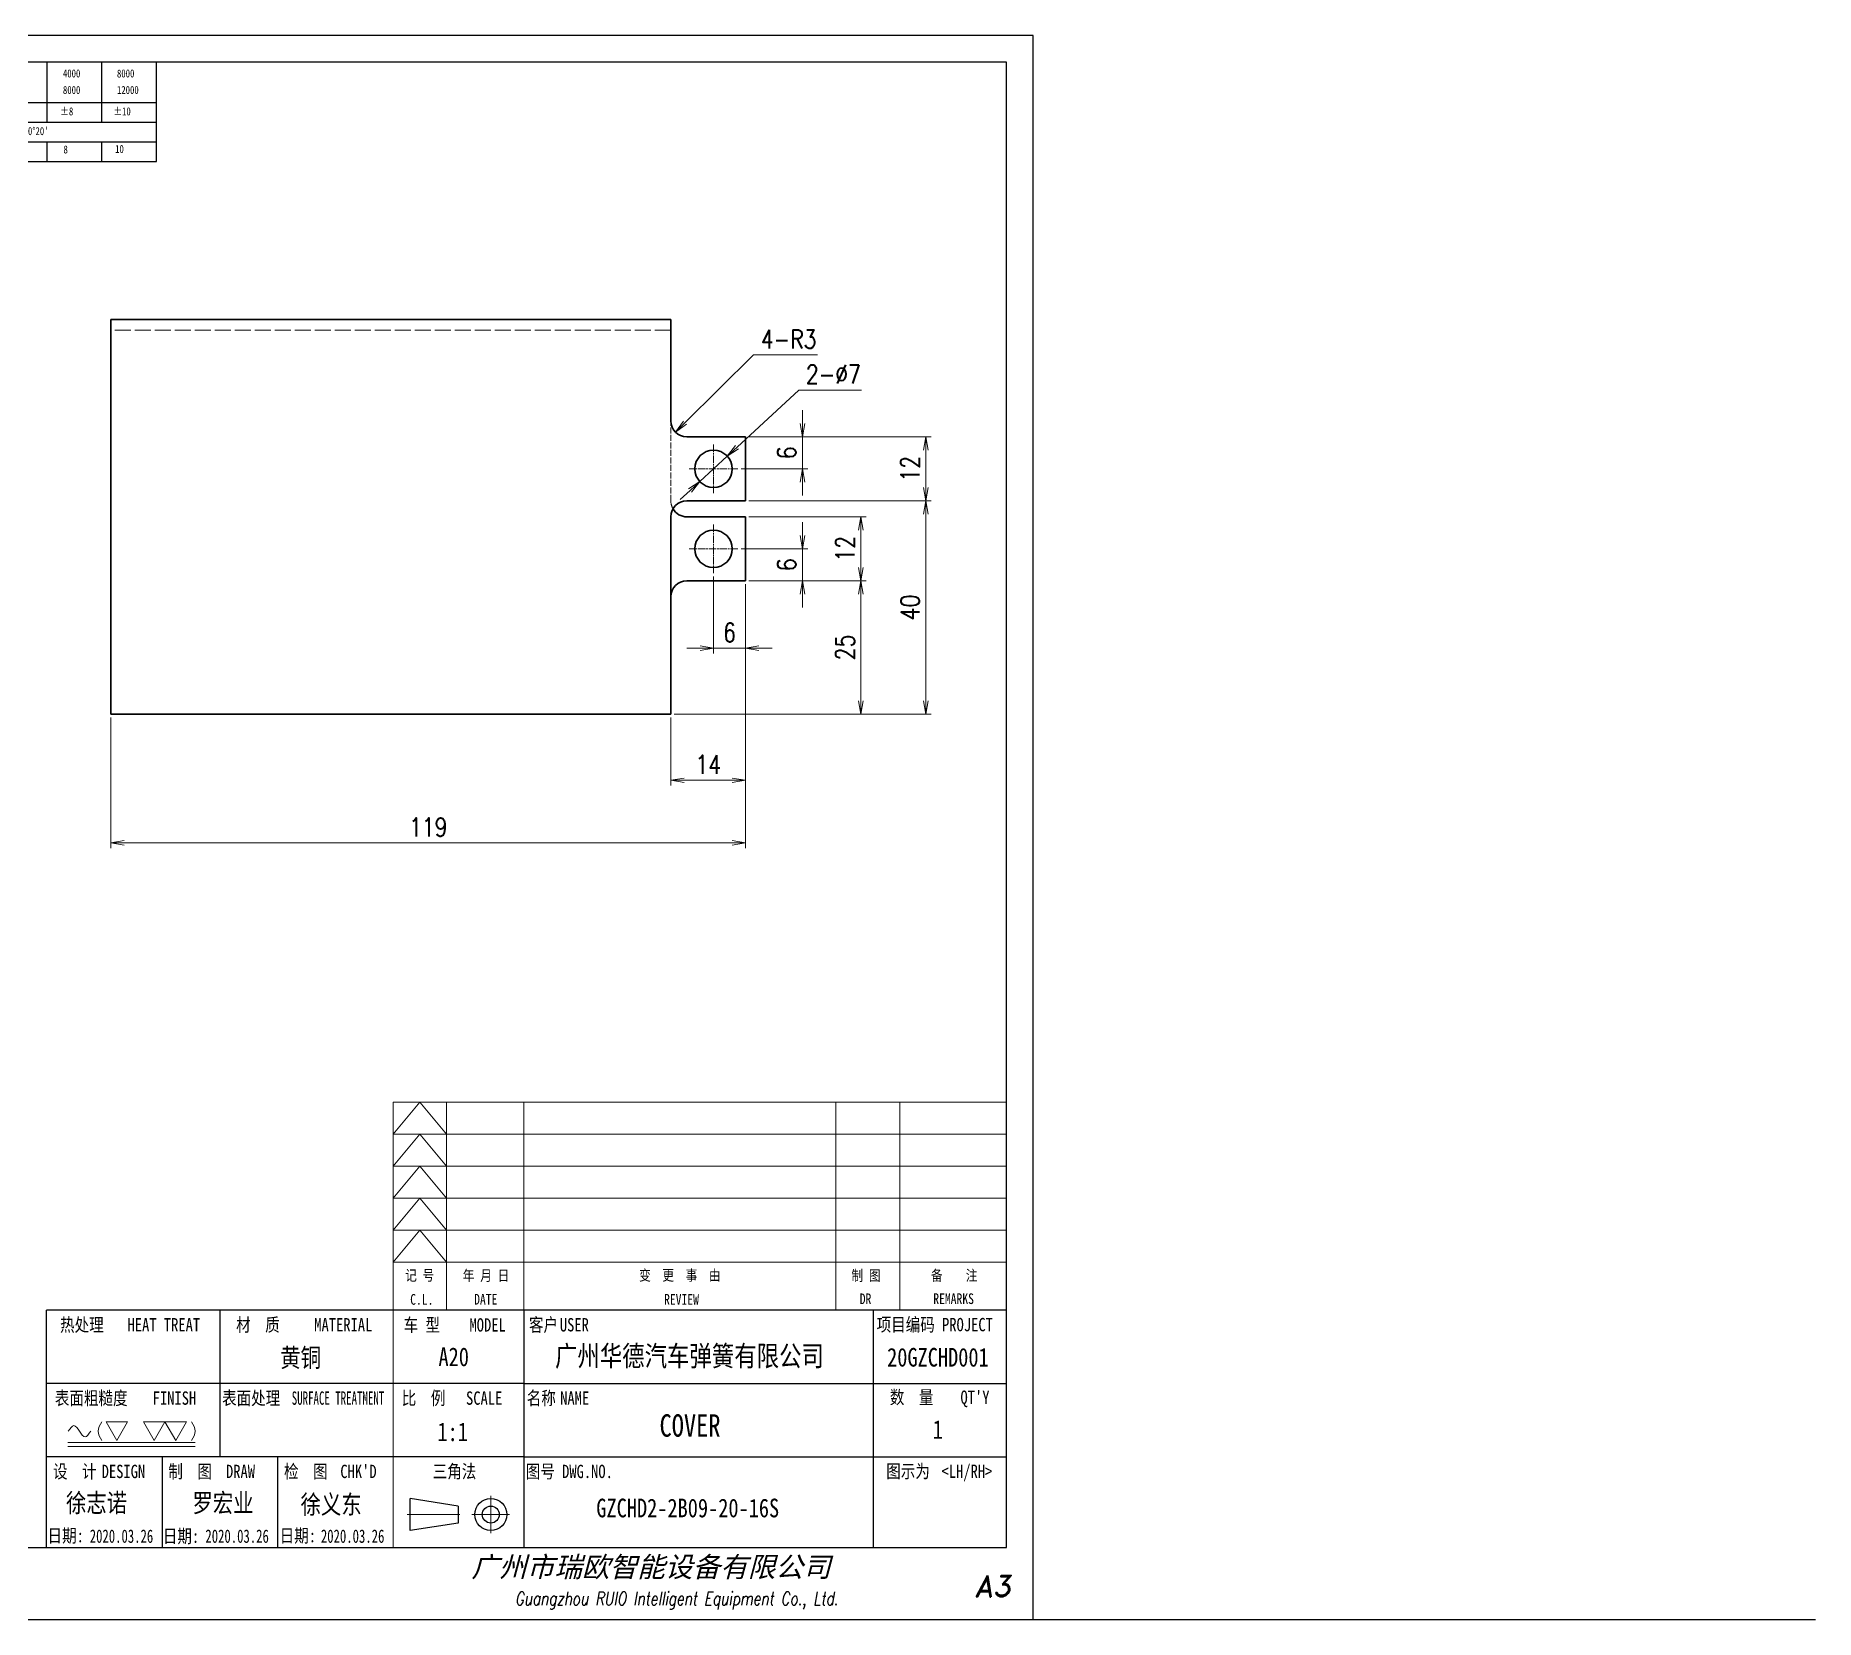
# Model space of a CAD drawing. Header units: millimetres. Extents: x 1201 to 11615, y -7347 to 2683.
# Drawn here: x 11197 to 11530.7, y 1515.7 to 1812.7 of the extents above; entities that cross this region are included whole.
import ezdxf
from ezdxf.enums import TextEntityAlignment as Align

# ---------------------------------------------------------------- set-up
doc = ezdxf.new("R2010")
doc.units = ezdxf.units.MM
for name, pattern in [('AM_ISO02W050x2', [3.75, 3, -0.75]), ('AM_ISO08W050x2', [9, 6, -0.75, 1.5, -0.75]), ('CENTER', [2, 1.25, -0.25, 0.25, -0.25])]:
    doc.linetypes.add(name, pattern=pattern)
for name, color, linetype, lineweight in [('CENTER', 2, 'AM_ISO08W050x2', 15), ('DIM', 3, 'Continuous', 20), ('DRAWING', 7, 'Continuous', 35), ('HIDDEN', 1, 'AM_ISO02W050x2', 18), ('图框', 7, 'Continuous', 15)]:
    doc.layers.add(name, color=color, linetype=linetype, lineweight=lineweight)
doc.layers.add('图\\M+19E79\\M+195B6\\M+18E9A', color=7, linetype='Continuous')
doc.styles.add('DIM', font='romans.shx', dxfattribs={"width": 0.8, "bigfont": 'bigfont.shx'})
doc.styles.add('STYLE1', font='')
doc.styles.add('国标', font='simfang.ttf', dxfattribs={"width": 0.8})
doc.styles.add('标题\\M+18E9A', font='romand.shx', dxfattribs={"oblique": 10, "bigfont": 'bigfont.shx'})
doc.styles.get('STYLE1').set_extended_font_data('SimSun')
doc.dimstyles.new('YH 1-1$0', dxfattribs={"dimtxt": 3.5, "dimasz": 2.5, "dimexe": 1, "dimexo": 0.625, "dimgap": 1.2, "dimtad": 1, "dimzin": 9, "dimdsep": 46, "dimtxsty": 'DIM', "dimblk": 'OPEN', "dimcen": 0, "dimclrd": 8, "dimclre": 8, "dimclrt": 2, "dimazin": 2, "dimtfac": 0.5, "dimtmove": 0, "dimatfit": 3, "dimldrblk": 'OPEN', "dimfxl": 0, "dimtolj": 1, "dimlwd": 13, "dimlwe": 13, "dimarcsym": 0})
doc.dimstyles.new('YH 1-1$3', dxfattribs={"dimtxt": 3.5, "dimasz": 2.5, "dimexe": 1, "dimexo": 0.625, "dimgap": 1.2, "dimtad": 1, "dimtoh": 1, "dimzin": 9, "dimdsep": 46, "dimtxsty": 'DIM', "dimblk": 'OPEN', "dimcen": 0, "dimclrd": 8, "dimclre": 8, "dimclrt": 2, "dimazin": 2, "dimtfac": 0.5, "dimtmove": 0, "dimatfit": 3, "dimldrblk": 'OPEN', "dimfxl": 0, "dimtolj": 1, "dimlwd": 13, "dimlwe": 13, "dimarcsym": 0})
doc.dimstyles.new('YH 1-1$4', dxfattribs={"dimtxt": 3.5, "dimasz": 2.5, "dimexe": 1, "dimexo": 0.625, "dimgap": 1.2, "dimtad": 1, "dimtoh": 1, "dimzin": 9, "dimdsep": 46, "dimtxsty": 'DIM', "dimblk": 'OPEN', "dimcen": 0, "dimclrd": 8, "dimclre": 8, "dimclrt": 2, "dimazin": 2, "dimtfac": 0.5, "dimtmove": 0, "dimatfit": 3, "dimldrblk": 'OPEN', "dimfxl": 0, "dimtolj": 1, "dimlwd": 13, "dimlwe": 13, "dimarcsym": 0})

# ---------------------------------------------------------------- blocks, each defined once
blk = doc.blocks.new('GZDEH零件A3图框V01版')
at = {"color": 2, "linetype": 'ByBlock', "lineweight": 30}
for p, q in [((3169.66, -1825.2), (3160.66, -1823.8)), ((3160.66, -1829.8), (3160.66, -1823.8)), ((3169.66, -1825.2), (3169.66, -1828.4)), ((3169.66, -1828.4), (3160.66, -1829.8))]:
    blk.add_line(p, q, dxfattribs=at)
at = {"color": 1, "linetype": 'CENTER', "lineweight": 5, "ltscale": 16.256}
for p, q in [((3175.79, -1823.28), (3175.79, -1830.32)), ((3179.31, -1826.8), (3172.27, -1826.8))]:
    blk.add_line(p, q, dxfattribs=at)
at = {"color": 1, "linetype": 'CENTER', "lineweight": 5, "ltscale": 9.144}
blk.add_line((3169.96, -1826.8), (3160.14, -1826.8), dxfattribs=at)
at = {"color": 2, "linetype": 'ByBlock', "lineweight": 30}
for radius in [3, 1.6]:
    blk.add_circle((3175.79, -1826.8), radius, dxfattribs=at)
at = {"layer": 'Defpoints', "linetype": 'Continuous'}
for p, q in [((2857.49, -1549.46), (2857.49, -1846.46)), ((3277.49, -1549.46), (2857.49, -1549.46)), ((3277.49, -1846.46), (3277.49, -1549.46)), ((2857.49, -1846.46), (3277.49, -1846.46))]:
    blk.add_line(p, q, dxfattribs=at)
at = {"layer": '图\\M+19E79\\M+195B6\\M+18E9A', "linetype": 'Continuous', "lineweight": 30}
for p, q in [((2882.49, -1554.46), (2882.49, -1832.96)), ((3272.49, -1554.46), (2882.49, -1554.46)), ((3272.49, -1832.96), (3272.49, -1554.46)), ((2882.49, -1832.96), (3272.49, -1832.96))]:
    blk.add_line(p, q, dxfattribs=at)
at = {"layer": '图\\M+19E79\\M+195B6\\M+18E9A', "color": 9}
for p, q in [((2882.49, -1554.46), (2899.37, -1562.92)), ((2899.37, -1581.67), (2899.37, -1554.46)), ((2990.09, -1581.67), (2990.09, -1554.46)), ((2996.09, -1573.08), (2996.09, -1554.46)), ((3021.09, -1561.98), (3021.09, -1554.46)), ((3031.31, -1561.98), (3031.31, -1554.46)), ((3041.53, -1561.98), (3041.53, -1554.46)), ((3051.75, -1561.98), (3051.75, -1554.46)), ((3061.98, -1561.98), (3061.98, -1554.46)), ((3072.2, -1561.98), (3072.2, -1554.46)), ((3082.42, -1561.98), (3082.42, -1554.46)), ((3092.64, -1561.98), (3092.64, -1554.46)), ((3102.86, -1561.98), (3102.86, -1554.46)), ((3113.09, -1573.08), (3113.09, -1554.46)), ((2899.37, -1558.24), (2990.09, -1558.24)), ((2909.45, -1574.17), (2909.45, -1558.24)), ((2919.53, -1574.17), (2919.53, -1558.24)), ((2929.61, -1574.17), (2929.61, -1558.24)), ((2939.69, -1577.92), (2939.69, -1558.24)), ((2952.29, -1581.67), (2952.29, -1558.24)), ((2964.89, -1581.67), (2964.89, -1558.24)), ((2977.49, -1581.67), (2977.49, -1558.24)), ((2882.49, -1562.92), (2990.09, -1562.92)), ((2996.09, -1561.98), (3113.09, -1561.98)), ((3021.09, -1573.08), (3021.09, -1561.98)), ((3041.53, -1565.68), (3041.53, -1561.98)), ((3061.98, -1573.08), (3061.98, -1561.98)), ((3072.2, -1573.08), (3072.2, -1561.98)), ((3082.42, -1565.68), (3082.42, -1561.98)), ((3092.64, -1565.68), (3092.64, -1561.98)), ((3102.86, -1565.68), (3102.86, -1561.98)), ((2882.49, -1566.67), (2990.09, -1566.67)), ((2996.09, -1565.68), (3113.09, -1565.68)), ((3015.75, -1568.51), (3018.15, -1566.66)), ((2882.49, -1570.42), (2990.09, -1570.42)), ((2886.92, -1574.12), (2886.92, -1570.42)), ((2888.59, -1573.16), (2889.07, -1571.37)), ((2889.07, -1571.37), (2891.48, -1571.37)), ((2891, -1573.16), (2891.48, -1571.37)), ((2893.91, -1574.12), (2893.91, -1570.42)), ((2895.52, -1573.16), (2896.85, -1571.3)), ((2896.6, -1573.16), (2897.94, -1571.3)), ((2996.09, -1569.38), (3113.09, -1569.38)), ((2999.26, -1571.23), (3001.32, -1571.23)), ((3004.42, -1573.08), (3004.42, -1569.38)), ((3006.97, -1572.12), (3007.45, -1570.33)), ((3007.45, -1570.33), (3009.86, -1570.33)), ((3009.39, -1572.12), (3009.86, -1570.33)), ((3012.75, -1573.08), (3012.75, -1569.38)), ((3015.75, -1568.51), (3018.15, -1568.51)), ((3015.81, -1572.12), (3017.15, -1570.26)), ((3016.89, -1572.12), (3018.23, -1570.26)), ((3051.75, -1573.08), (3051.75, -1569.38)), ((3082.42, -1573.08), (3082.42, -1569.48)), ((3092.64, -1573.08), (3092.64, -1569.38)), ((3102.86, -1573.08), (3102.86, -1569.38)), ((2882.49, -1574.17), (2990.09, -1574.17)), ((2883.43, -1572.27), (2885.49, -1572.27)), ((2888.59, -1573.16), (2891, -1573.16)), ((2990.09, -1573.08), (3113.09, -1573.08)), ((3006.97, -1572.12), (3009.39, -1572.12)), ((3012.75, -1573.33), (3012.75, -1573.08)), ((2882.49, -1577.92), (2990.09, -1577.92)), ((2895.42, -1577.05), (2897.81, -1577.05)), ((2896.58, -1577.05), (2896.58, -1575.28)), ((2882.49, -1581.67), (2990.09, -1581.67)), ((2894.79, -1579.77), (2897.77, -1579.77)), ((2895.57, -1579.17), (2896.92, -1579.17)), ((2895.57, -1580.37), (2896.93, -1580.37)), ((3272.49, -1788.46), (3092.49, -1788.46)), ((3124.99, -1788.46), (3124.99, -1815.96)), ((3181.99, -1788.46), (3181.99, -1832.96)), ((3247.49, -1788.46), (3247.49, -1832.96)), ((3181.99, -1802.21), (3092.49, -1802.21)), ((3181.99, -1802.21), (3272.49, -1802.21)), ((3181.99, -1815.96), (3092.49, -1815.96)), ((3114.17, -1815.96), (3114.17, -1832.96)), ((3114.17, -1815.96), (3114.17, -1832.96)), ((3135.83, -1815.96), (3135.83, -1832.96)), ((3135.83, -1815.96), (3135.83, -1832.96)), ((3181.99, -1815.96), (3272.49, -1815.96))]:
    blk.add_line(p, q, dxfattribs=at)
at = {"layer": '图\\M+19E79\\M+195B6\\M+18E9A', "color": 7}
blk.add_line((3272.49, -1788.46), (3092.49, -1788.46), dxfattribs=at)
at = {"layer": '图\\M+19E79\\M+195B6\\M+18E9A', "color": 9, "linetype": 'Continuous'}
blk.add_line((3092.49, -1832.96), (3092.49, -1788.46), dxfattribs=at)
at = {"layer": '图框', "color": 7}
for p, q in [((3157.49, -1749.46), (3272.49, -1749.46)), ((3157.49, -1832.96), (3157.49, -1749.46))]:
    blk.add_line(p, q, dxfattribs=at)
at = {"layer": '图框', "color": 9}
for p, q in [((3157.49, -1755.46), (3162.49, -1749.46)), ((3162.49, -1749.46), (3167.49, -1755.46)), ((3167.49, -1788.46), (3167.49, -1749.46)), ((3240.49, -1788.46), (3240.49, -1749.46)), ((3252.49, -1749.46), (3252.49, -1788.46)), ((3157.49, -1755.46), (3272.49, -1755.46)), ((3157.49, -1761.46), (3162.49, -1755.46)), ((3162.49, -1755.46), (3167.49, -1761.46)), ((3157.49, -1761.46), (3272.49, -1761.46)), ((3157.49, -1767.46), (3162.49, -1761.46)), ((3162.49, -1761.46), (3167.49, -1767.46)), ((3157.49, -1767.46), (3272.49, -1767.46)), ((3157.49, -1773.46), (3162.49, -1767.46)), ((3162.49, -1767.46), (3167.49, -1773.46)), ((3157.49, -1773.46), (3272.49, -1773.46)), ((3157.49, -1779.46), (3162.49, -1773.46)), ((3162.49, -1773.46), (3167.49, -1779.46)), ((3157.49, -1779.46), (3272.49, -1779.46))]:
    blk.add_line(p, q, dxfattribs=at)
at = {"layer": '图框', "color": 9, "linetype": 'Continuous'}
blk.add_line((3181.99, -1749.46), (3181.99, -1832.96), dxfattribs=at)
at = {"layer": '图\\M+19E79\\M+195B6\\M+18E9A', "color": 9, "style": '国标'}
for s, height, width, p in [('基本尺寸', 2, 0.8, (2890.33, -1557.58)), ('未注公差尺寸的极限偏差', 2, 0.8, (2925.81, -1557.44)), ('<GB/T1804>', 2, 0.8, (2975.78, -1557.27)), ('基本尺寸', 2, 0.8, (3000.6, -1559.1)), ('以上', 1.5, 0.8, (3016.64, -1557.33)), ('0.5', 1.5, 0.8, (3025.49, -1557.3)), ('6', 1.5, 0.8, (3036.45, -1557.34)), ('30', 1.5, 0.8, (3045.69, -1557.31)), ('120', 1.5, 0.8, (3055.91, -1557.31)), ('400', 1.5, 0.8, (3065.46, -1557.31)), ('1000', 1.5, 0.8, (3075.36, -1557.31)), ('2000', 1.5, 0.8, (3085.57, -1557.31)), ('4000', 1.5, 0.8, (3095.57, -1557.31)), ('8000', 1.5, 0.8, (3105.7, -1557.31)), ('30', 1.2, 0.8, (2930.04, -1560.11)), ('以下', 1.5, 0.8, (3016.58, -1560.43)), ('6', 1.5, 0.8, (3025.49, -1560.38)), ('30', 1.5, 0.8, (3036.31, -1560.39)), ('120', 1.5, 0.8, (3045.69, -1560.41)), ('400', 1.5, 0.8, (3055.91, -1560.41)), ('1000', 1.5, 0.8, (3065.46, -1560.41)), ('2000', 1.5, 0.8, (3075.36, -1560.41)), ('4000', 1.5, 0.8, (3085.57, -1560.41)), ('8000', 1.5, 0.8, (3095.57, -1560.41)), ('12000', 1.5, 0.8, (3105.7, -1560.41)), ('金   属', 2, 0.8, (2886.82, -1565.98)), ('±0.1', 1.5, 0.8, (2901.27, -1566.23)), ('±0.1', 1.5, 0.8, (2911.35, -1566.23)), ('±0.2', 1.5, 0.8, (2921.43, -1566.23)), ('±0.3', 1.5, 0.8, (2931.51, -1566.23)), ('±0.5', 1.5, 0.8, (2941.59, -1566.23)), ('±0.8', 1.5, 0.8, (2954.19, -1566.23)), ('±1.2', 1.5, 0.8, (2967.51, -1566.23)), ('±2', 1.5, 0.8, (2981.58, -1566.23)), ('偏    差', 2, 0.8, (3000.6, -1565.04)), ('±1', 1.5, 0.8, (3029.16, -1564.42)), ('±2', 1.5, 0.8, (3049.61, -1564.42)), ('±3', 1.5, 0.8, (3065.3, -1564.42)), ('±4', 1.5, 0.8, (3074.85, -1564.42)), ('±6', 1.5, 0.8, (3085.22, -1564.42)), ('±8', 1.5, 0.8, (3095.06, -1564.42)), ('±10', 1.5, 0.8, (3105.02, -1564.42)), ('非 金 属', 2, 0.8, (2886.02, -1569.65)), ('±0.2', 1.5, 0.8, (2911.35, -1569.92)), ('±0.3', 1.5, 0.8, (2921.43, -1569.77)), ('±0.4', 1.5, 0.8, (2931.51, -1569.71)), ('±0.6', 1.5, 0.8, (2941.59, -1569.71)), ('±0.9', 1.5, 0.8, (2954.19, -1569.68)), ('±1.3', 1.5, 0.8, (2967.51, -1569.62)), ('±2.5', 1.5, 0.8, (2981.58, -1569.61)), ('角    度', 2, 0.8, (3000.6, -1568.74)), ("±0%%D45'", 1.5, 0.8, (3037.06, -1568.12)), ("±0%%D30'", 1.5, 0.8, (3062.98, -1568.12)), ("±0%%D20'", 1.5, 0.8, (3087.38, -1568.12)), ('---', 1.5, 0.8, (2901.27, -1569.65)), ('1', 1.5, 0.8, (3034.69, -1571.43)), ('1.5', 1.5, 0.8, (3053.59, -1571.46)), ('3', 1.5, 0.8, (3065.05, -1571.53)), ('4.5', 1.5, 0.8, (3073.82, -1571.46)), ('6', 1.5, 0.8, (3085.28, -1571.6)), ('8', 1.5, 0.8, (3095.68, -1571.56)), ('10', 1.5, 0.8, (3105.36, -1571.47)), ('0.1', 1.5, 0.8, (2921.43, -1573.34)), ('0.2', 1.5, 0.8, (2931.51, -1573.33)), ('0.4', 1.5, 0.8, (2941.59, -1573.33)), ('0.6', 1.5, 0.8, (2954.19, -1573.35)), ('0.8', 1.5, 0.8, (2967.51, -1573.33)), ('1.5', 1.5, 0.8, (2981.58, -1573.34)), ('0.6', 1.5, 0.8, (2941.59, -1577.14)), ('0.8', 1.5, 0.8, (2954.19, -1577.17)), ('1', 1.5, 0.8, (2967.51, -1577.12)), ('2', 1.5, 0.8, (2981.58, -1577.26)), ('0.8', 1.5, 0.8, (2954.19, -1580.87)), ('1', 1.5, 0.8, (2967.59, -1580.86)), ('2', 1.5, 0.8, (2981.62, -1580.89)), ('热处理', 2.5, 0.8, (3095.03, -1792.46)), ('材  质', 2.5, 0.8, (3128.04, -1792.46)), ('项目编码 PROJECT', 2.5, 0.8, (3248.13, -1792.43)), ('表面粗糙度', 2.5, 0.8, (3094.05, -1806.21)), ('表面处理', 2.5, 0.8, (3125.41, -1806.21)), ('SURFACE TREATMENT', 2.5, 0.6, (3138.47, -1806.21)), ('比  例\u3000', 2.5, 0.8, (3159.1, -1806.21)), ('SCALE', 2.5, 0.8, (3171.15, -1806.21)), ('名称\u3000', 2.5, 0.8, (3182.54, -1806.21)), ('NAME', 2.5, 0.8, (3188.8, -1806.21)), ('数  量', 2.5, 0.8, (3250.61, -1806.05)), ("QT'Y ", 2.5, 0.8, (3263.86, -1806.05)), (' DESIGN', 2.5, 0.8, (3101.47, -1819.96)), (' DRAW', 2.5, 0.8, (3124.78, -1819.96)), ("CHK'D", 2.5, 0.8, (3147.58, -1819.96)), ('三角法', 2.5, 0.8, (3164.9, -1819.96)), ('图号', 2.5, 0.8, (3182.36, -1819.96)), ('DWG.NO.', 2.5, 0.8, (3189.16, -1819.96)), ('图示为', 2.5, 0.8, (3249.94, -1819.93)), ('<LH/RH>', 2.5, 0.8, (3260.31, -1819.93))]:
    blk.add_text(s, height=height, dxfattribs=dict(at, width=width)).set_placement(p)
at = {"layer": '图\\M+19E79\\M+195B6\\M+18E9A', "color": 9, "lineweight": 15, "style": '国标', "width": 0.8}
for s, p in [('(单位mm)', (2952.44, -1557.27)), ('(单位mm)', (3010.27, -1559.51)), ('0.5', (2900.03, -1560.11)), ('以上', (2902.64, -1560.16)), ('3', (2904.73, -1562.41)), ('以下', (2906.1, -1562.46)), ('3', (2909.88, -1560.11)), ('以上', (2911.25, -1560.16)), ('10', (2914.19, -1562.54)), ('以下', (2916.18, -1562.59)), ('10', (2919.96, -1560.11)), ('以上', (2922.09, -1560.16)), ('30', (2924.27, -1562.54)), ('以下', (2926.26, -1562.59)), ('以上', (2932.02, -1560.16)), ('120', (2933.26, -1562.54)), ('以下', (2936.34, -1562.59)), ('120', (2939.88, -1560.11)), ('以上', (2943.21, -1560.16)), ('400', (2945.7, -1562.54)), ('以下', (2948.94, -1562.59)), ('400', (2952.52, -1560.11)), ('以上', (2955.68, -1560.16)), ('1000', (2957.41, -1562.54)), ('以下', (2961.54, -1562.59)), ('1000', (2965.12, -1560.11)), ('以上', (2969.16, -1560.16)), ('2000', (2969.99, -1562.54)), ('以下', (2974.14, -1562.59)), ('2000', (2977.72, -1560.11)), ('以上', (2981.8, -1560.16)), ('4000', (2982.59, -1562.54)), ('以下', (2986.74, -1562.59))]:
    blk.add_text(s, height=1.2, dxfattribs=at).set_placement(p)
at = {"layer": '图\\M+19E79\\M+195B6\\M+18E9A', "color": 9, "lineweight": 13, "style": '国标'}
blk.add_text('0.6', height=1.5, dxfattribs=at).set_placement((2918.05, -1580.85))
at = {"layer": '图\\M+19E79\\M+195B6\\M+18E9A', "color": 9, "style": '国标', "width": 0.8}
for s, p in [('HEAT TREAT', (3114.49, -1792.46)), ('MATERIAL', (3148.14, -1792.46)), ('客户', (3185.68, -1792.46)), ('USER', (3191.46, -1792.46)), ('FINISH', (3116.48, -1806.21)), ('设  计', (3097.79, -1819.96)), ('制  图', (3119.43, -1819.96)), ('检  图', (3141.11, -1819.96)), ('日期:', (3096.09, -1832)), ('日期:', (3117.71, -1832.1)), ('日期:', (3139.62, -1832))]:
    blk.add_text(s, height=2.5, dxfattribs=at).set_placement(p, align=Align.CENTER)
for s, p in [('车 型', (3162.87, -1791.2)), ('MODEL', (3175.2, -1791.24))]:
    blk.add_text(s, height=2.5, dxfattribs=at).set_placement(p, align=Align.MIDDLE)
at = {"layer": '图\\M+19E79\\M+195B6\\M+18E9A', "color": 7, "lineweight": -3, "style": 'STYLE1', "oblique": 15}
blk.add_text('广州市瑞欧智能设备有限公司', height=3.8, dxfattribs=at).set_placement((3172.16, -1838.51))
at = {"layer": '图\\M+19E79\\M+195B6\\M+18E9A', "color": 7, "style": '标题\\M+18E9A', "oblique": 10}
blk.add_text('A3', height=4, dxfattribs=at).set_placement((3269.91, -1840.2), align=Align.MIDDLE)
at = {"layer": '图\\M+19E79\\M+195B6\\M+18E9A', "color": 7, "style": '标题\\M+18E9A', "oblique": 10, "width": 0.75}
blk.add_text('Guangzhou RUIO Intelligent Equipment Co., Ltd. ', height=2.5, dxfattribs=at).set_placement((3211.26, -1842.9), align=Align.MIDDLE)
at = {"layer": '图\\M+19E79\\M+195B6\\M+18E9A', "color": 9, "insert": (2992.39, -1558.41), "char_height": 2, "width": 3.1877, "attachment_point": 1, "style": '国标'}
blk.add_mtext('焊\\P接\\P件', dxfattribs=at)
at = {"layer": '图\\M+19E79\\M+195B6\\M+18E9A', "color": 9, "insert": (2911.51, -1573.37), "char_height": 1.5, "attachment_point": 7, "style": '国标'}
blk.add_mtext_dynamic_manual_height_columns('0.05', width=5.1982, gutter_width=12.5, heights=[0], dxfattribs=at)
at = {"layer": '图框', "color": 9, "style": '国标', "width": 0.8}
for s, p in [('记 号', (3162.47, -1782.94)), ('年 月 日', (3174.9, -1782.98)), ('变  更  事  由', (3211.24, -1782.93)), ('C.L.', (3162.86, -1787.45)), ('DATE', (3174.85, -1787.42)), ('REVIEW', (3211.55, -1787.45))]:
    blk.add_text(s, height=2, dxfattribs=at).set_placement(p, align=Align.CENTER)
for s, p in [('制 图', (3246.15, -1781.95)), ('备    注', (3262.68, -1781.92)), ('DR', (3246.06, -1786.34)), ('REMARKS', (3262.57, -1786.32))]:
    blk.add_text(s, height=2, dxfattribs=at).set_placement(p, align=Align.MIDDLE)
blk = doc.blocks.new('FINISH_012')
at = {"layer": 'DIM'}
for p, q in [((-16.94, -5), (-14.06, -5)), ((-15.5, -7.5), (-16.94, -5)), ((-14.06, -5), (-15.5, -7.5)), ((-11.94, -5), (-9.06, -5)), ((-10.5, -7.5), (-11.94, -5)), ((-9.06, -5), (-10.5, -7.5)), ((-7.61, -7.5), (-9.06, -5)), ((-9.06, -5), (-6.17, -5)), ((-6.17, -5), (-7.61, -7.5)), ((-22.04, -7.78), (-5, -7.78)), ((-22.04, -8.28), (-5, -8.28))]:
    blk.add_line(p, q, dxfattribs=at)
for points in [[(-22, -6.25), (-21.25, -5.5), (-20.5, -6.25), (-19.75, -7), (-19, -6.25)], [(-17.5, -5), (-18, -6.25), (-17.5, -7.5)], [(-5.5, -5), (-5, -6.25), (-5.5, -7.5)]]:
    blk.add_spline(points, degree=3, dxfattribs=at)
blk = doc.blocks.new('_Open')
at = {"color": 0, "linetype": 'ByBlock', "lineweight": -2}
for p, q in [((-1, 0.17), (0, 0)), ((-1, -0.17), (0, 0)), ((0, 0), (-1, 0))]:
    blk.add_line(p, q, dxfattribs=at)
blk = doc.blocks.new('*D404')
at = {"layer": 'Defpoints', "color": 0, "ltscale": 2, "transparency": 16777216}
for p in [(11330.11, 1710.41), (11211.11, 1685.41), (11330.11, 1661.28)]:
    blk.add_point(p, dxfattribs=at)
at = {"layer": 'DIM', "color": 8, "lineweight": 13, "ltscale": 2, "transparency": 16777216}
for p, q in [((11330.11, 1709.78), (11330.11, 1660.28)), ((11211.11, 1684.78), (11211.11, 1660.28)), ((11213.61, 1661.28), (11327.61, 1661.28))]:
    blk.add_line(p, q, dxfattribs=at)
at = {"layer": 'DIM', "color": 8, "lineweight": 13, "ltscale": 2, "transparency": 16777216, "xscale": 2.5, "yscale": 2.5, "zscale": 2.5, "rotation": 180}
blk.add_blockref('_Open', (11211.11, 1661.28), dxfattribs=at)
at = {"layer": 'DIM', "color": 8, "lineweight": 13, "ltscale": 2, "transparency": 16777216, "xscale": 2.5, "yscale": 2.5, "zscale": 2.5}
blk.add_blockref('_Open', (11330.11, 1661.28), dxfattribs=at)
at = {"layer": 'DIM', "color": 2, "ltscale": 2, "transparency": 16777216, "insert": (11270.61, 1664.23), "char_height": 3.5, "attachment_point": 5, "style": 'DIM'}
blk.add_mtext('\\A1;119', dxfattribs=at)
blk = doc.blocks.new('*D405')
at = {"layer": 'Defpoints', "color": 0, "ltscale": 2, "transparency": 16777216}
for p in [(11330.11, 1710.41), (11316.11, 1685.41), (11351.73, 1685.41)]:
    blk.add_point(p, dxfattribs=at)
at = {"layer": 'DIM', "color": 8, "lineweight": 13, "ltscale": 2, "transparency": 16777216}
for p, q in [((11330.74, 1710.41), (11352.73, 1710.41)), ((11351.73, 1707.91), (11351.73, 1687.91)), ((11316.74, 1685.41), (11352.73, 1685.41))]:
    blk.add_line(p, q, dxfattribs=at)
at = {"layer": 'DIM', "color": 8, "lineweight": 13, "ltscale": 2, "transparency": 16777216, "xscale": 2.5, "yscale": 2.5, "zscale": 2.5}
for p, rotation in [((11351.73, 1710.41), 90), ((11351.73, 1685.41), 270)]:
    blk.add_blockref('_Open', p, dxfattribs=dict(at, rotation=rotation))
at = {"layer": 'DIM', "color": 2, "ltscale": 2, "transparency": 16777216, "insert": (11348.78, 1697.91), "char_height": 3.5, "attachment_point": 5, "rotation": 90, "style": 'DIM'}
blk.add_mtext('\\A1;25', dxfattribs=at)
blk = doc.blocks.new('*D406')
at = {"layer": 'Defpoints', "color": 0, "ltscale": 2, "transparency": 16777216}
for p in [(11330.11, 1722.41), (11330.11, 1710.41), (11351.73, 1710.41)]:
    blk.add_point(p, dxfattribs=at)
at = {"layer": 'DIM', "color": 8, "lineweight": 13, "ltscale": 2, "transparency": 16777216}
for p, q in [((11330.74, 1722.41), (11352.73, 1722.41)), ((11351.73, 1719.91), (11351.73, 1712.91)), ((11330.74, 1710.41), (11352.73, 1710.41))]:
    blk.add_line(p, q, dxfattribs=at)
at = {"layer": 'DIM', "color": 8, "lineweight": 13, "ltscale": 2, "transparency": 16777216, "xscale": 2.5, "yscale": 2.5, "zscale": 2.5}
for p, rotation in [((11351.73, 1722.41), 90), ((11351.73, 1710.41), 270)]:
    blk.add_blockref('_Open', p, dxfattribs=dict(at, rotation=rotation))
at = {"layer": 'DIM', "color": 2, "ltscale": 2, "transparency": 16777216, "insert": (11348.78, 1716.41), "char_height": 3.5, "attachment_point": 5, "rotation": 90, "style": 'DIM'}
blk.add_mtext('\\A1;12', dxfattribs=at)
blk = doc.blocks.new('*D407')
at = {"layer": 'Defpoints', "color": 0, "ltscale": 2, "transparency": 16777216}
for p in [(11330.11, 1725.41), (11316.74, 1685.41), (11363.91, 1685.41)]:
    blk.add_point(p, dxfattribs=at)
at = {"layer": 'DIM', "color": 8, "lineweight": 13, "ltscale": 2, "transparency": 16777216}
for p, q in [((11330.74, 1725.41), (11364.91, 1725.41)), ((11363.91, 1722.91), (11363.91, 1687.91)), ((11317.36, 1685.41), (11364.91, 1685.41))]:
    blk.add_line(p, q, dxfattribs=at)
at = {"layer": 'DIM', "color": 8, "lineweight": 13, "ltscale": 2, "transparency": 16777216, "xscale": 2.5, "yscale": 2.5, "zscale": 2.5}
for p, rotation in [((11363.91, 1725.41), 90), ((11363.91, 1685.41), 270)]:
    blk.add_blockref('_Open', p, dxfattribs=dict(at, rotation=rotation))
at = {"layer": 'DIM', "color": 2, "ltscale": 2, "transparency": 16777216, "insert": (11360.96, 1705.41), "char_height": 3.5, "attachment_point": 5, "rotation": 90, "style": 'DIM'}
blk.add_mtext('\\A1;40', dxfattribs=at)
blk = doc.blocks.new('*D408')
at = {"layer": 'Defpoints', "color": 0, "ltscale": 2, "transparency": 16777216}
for p in [(11330.11, 1737.41), (11330.11, 1725.41), (11363.91, 1725.41)]:
    blk.add_point(p, dxfattribs=at)
at = {"layer": 'DIM', "color": 8, "lineweight": 13, "ltscale": 2, "transparency": 16777216}
for p, q in [((11330.74, 1737.41), (11364.91, 1737.41)), ((11363.91, 1734.91), (11363.91, 1727.91)), ((11330.74, 1725.41), (11364.91, 1725.41))]:
    blk.add_line(p, q, dxfattribs=at)
at = {"layer": 'DIM', "color": 8, "lineweight": 13, "ltscale": 2, "transparency": 16777216, "xscale": 2.5, "yscale": 2.5, "zscale": 2.5}
for p, rotation in [((11363.91, 1737.41), 90), ((11363.91, 1725.41), 270)]:
    blk.add_blockref('_Open', p, dxfattribs=dict(at, rotation=rotation))
at = {"layer": 'DIM', "color": 2, "ltscale": 2, "transparency": 16777216, "insert": (11360.96, 1731.41), "char_height": 3.5, "attachment_point": 5, "rotation": 90, "style": 'DIM'}
blk.add_mtext('\\A1;12', dxfattribs=at)
blk = doc.blocks.new('*D409')
at = {"layer": 'Defpoints', "color": 0, "ltscale": 2, "transparency": 16777216}
for p in [(11330.11, 1737.41), (11340.79, 1737.41), (11328.66, 1731.41)]:
    blk.add_point(p, dxfattribs=at)
at = {"layer": 'DIM', "color": 8, "lineweight": 13, "ltscale": 2, "transparency": 16777216}
for p, q in [((11340.79, 1739.91), (11340.79, 1742.41)), ((11330.74, 1737.41), (11341.79, 1737.41)), ((11340.79, 1731.41), (11340.79, 1737.41)), ((11329.29, 1731.41), (11341.79, 1731.41)), ((11340.79, 1728.91), (11340.79, 1726.41))]:
    blk.add_line(p, q, dxfattribs=at)
at = {"layer": 'DIM', "color": 8, "lineweight": 13, "ltscale": 2, "transparency": 16777216, "xscale": 2.5, "yscale": 2.5, "zscale": 2.5}
for p, rotation in [((11340.79, 1737.41), 270), ((11340.79, 1731.41), 90)]:
    blk.add_blockref('_Open', p, dxfattribs=dict(at, rotation=rotation))
at = {"layer": 'DIM', "color": 2, "ltscale": 2, "transparency": 16777216, "insert": (11337.84, 1734.41), "char_height": 3.5, "attachment_point": 5, "rotation": 90, "style": 'DIM'}
blk.add_mtext('\\A1;6', dxfattribs=at)
blk = doc.blocks.new('*D410')
at = {"layer": 'Defpoints', "color": 0, "ltscale": 2, "transparency": 16777216}
for p in [(11328.66, 1716.41), (11330.11, 1710.41), (11340.79, 1710.41)]:
    blk.add_point(p, dxfattribs=at)
at = {"layer": 'DIM', "color": 8, "lineweight": 13, "ltscale": 2, "transparency": 16777216}
for p, q in [((11340.79, 1718.91), (11340.79, 1721.41)), ((11329.29, 1716.41), (11341.79, 1716.41)), ((11340.79, 1716.41), (11340.79, 1710.41)), ((11330.74, 1710.41), (11341.79, 1710.41)), ((11340.79, 1707.91), (11340.79, 1705.41))]:
    blk.add_line(p, q, dxfattribs=at)
at = {"layer": 'DIM', "color": 8, "lineweight": 13, "ltscale": 2, "transparency": 16777216, "xscale": 2.5, "yscale": 2.5, "zscale": 2.5}
for p, rotation in [((11340.79, 1716.41), 270), ((11340.79, 1710.41), 90)]:
    blk.add_blockref('_Open', p, dxfattribs=dict(at, rotation=rotation))
at = {"layer": 'DIM', "color": 2, "ltscale": 2, "transparency": 16777216, "insert": (11337.84, 1713.41), "char_height": 3.5, "attachment_point": 5, "rotation": 90, "style": 'DIM'}
blk.add_mtext('\\A1;6', dxfattribs=at)
blk = doc.blocks.new('*D411')
at = {"layer": 'Defpoints', "color": 0, "ltscale": 2, "transparency": 16777216}
for p in [(11330.11, 1710.41), (11316.11, 1685.41), (11330.11, 1673)]:
    blk.add_point(p, dxfattribs=at)
at = {"layer": 'DIM', "color": 8, "lineweight": 13, "ltscale": 2, "transparency": 16777216}
for p, q in [((11330.11, 1709.78), (11330.11, 1672)), ((11316.11, 1684.78), (11316.11, 1672)), ((11318.61, 1673), (11327.61, 1673))]:
    blk.add_line(p, q, dxfattribs=at)
at = {"layer": 'DIM', "color": 8, "lineweight": 13, "ltscale": 2, "transparency": 16777216, "xscale": 2.5, "yscale": 2.5, "zscale": 2.5, "rotation": 180}
blk.add_blockref('_Open', (11316.11, 1673), dxfattribs=at)
at = {"layer": 'DIM', "color": 8, "lineweight": 13, "ltscale": 2, "transparency": 16777216, "xscale": 2.5, "yscale": 2.5, "zscale": 2.5}
blk.add_blockref('_Open', (11330.11, 1673), dxfattribs=at)
at = {"layer": 'DIM', "color": 2, "ltscale": 2, "transparency": 16777216, "insert": (11323.11, 1675.95), "char_height": 3.5, "attachment_point": 5, "style": 'DIM'}
blk.add_mtext('\\A1;14', dxfattribs=at)
blk = doc.blocks.new('*D412')
at = {"layer": 'Defpoints', "color": 0, "ltscale": 2, "transparency": 16777216}
for p in [(11324.11, 1711.86), (11330.11, 1710.41), (11330.11, 1697.77)]:
    blk.add_point(p, dxfattribs=at)
at = {"layer": 'DIM', "color": 8, "lineweight": 13, "ltscale": 2, "transparency": 16777216}
for p, q in [((11324.11, 1711.23), (11324.11, 1696.77)), ((11330.11, 1709.78), (11330.11, 1696.77)), ((11321.61, 1697.77), (11319.11, 1697.77)), ((11324.11, 1697.77), (11330.11, 1697.77)), ((11332.61, 1697.77), (11335.11, 1697.77))]:
    blk.add_line(p, q, dxfattribs=at)
at = {"layer": 'DIM', "color": 8, "lineweight": 13, "ltscale": 2, "transparency": 16777216, "xscale": 2.5, "yscale": 2.5, "zscale": 2.5}
blk.add_blockref('_Open', (11324.11, 1697.77), dxfattribs=at)
at = {"layer": 'DIM', "color": 8, "lineweight": 13, "ltscale": 2, "transparency": 16777216, "xscale": 2.5, "yscale": 2.5, "zscale": 2.5, "rotation": 180}
blk.add_blockref('_Open', (11330.11, 1697.77), dxfattribs=at)
at = {"layer": 'DIM', "color": 2, "ltscale": 2, "transparency": 16777216, "insert": (11327.11, 1700.72), "char_height": 3.5, "attachment_point": 5, "style": 'DIM'}
blk.add_mtext('\\A1;6', dxfattribs=at)
blk = doc.blocks.new('*D413')
at = {"layer": 'Defpoints', "color": 0, "ltscale": 2, "transparency": 16777216}
for p in [(11319.11, 1740.41), (11316.98, 1738.3)]:
    blk.add_point(p, dxfattribs=at)
at = {"layer": 'DIM', "color": 8, "lineweight": 13, "ltscale": 2, "transparency": 16777216}
for p, q in [((11331.59, 1752.77), (11318.76, 1740.06)), ((11343.59, 1752.77), (11331.59, 1752.77))]:
    blk.add_line(p, q, dxfattribs=at)
at = {"layer": 'DIM', "color": 8, "lineweight": 13, "ltscale": 2, "transparency": 16777216, "xscale": 2.5, "yscale": 2.5, "zscale": 2.5, "rotation": 224.7355765115621}
blk.add_blockref('_Open', (11316.98, 1738.3), dxfattribs=at)
at = {"layer": 'DIM', "color": 2, "ltscale": 2, "transparency": 16777216, "insert": (11338.19, 1755.72), "char_height": 3.5, "attachment_point": 5, "style": 'DIM'}
blk.add_mtext('\\A1;{\\Fromans,bigfont|c134;4-}R3', dxfattribs=at)
blk = doc.blocks.new('*D414')
at = {"layer": 'Defpoints', "color": 0, "ltscale": 2, "transparency": 16777216}
for p in [(11326.68, 1733.78), (11321.54, 1729.03)]:
    blk.add_point(p, dxfattribs=at)
at = {"layer": 'DIM', "color": 8, "lineweight": 13, "ltscale": 2, "transparency": 16777216}
for p, q in [((11340.11, 1746.19), (11328.52, 1735.48)), ((11351.84, 1746.19), (11340.11, 1746.19)), ((11321.54, 1729.03), (11326.68, 1733.78)), ((11319.71, 1727.34), (11317.87, 1725.64))]:
    blk.add_line(p, q, dxfattribs=at)
at = {"layer": 'DIM', "color": 8, "lineweight": 13, "ltscale": 2, "transparency": 16777216, "xscale": 2.5, "yscale": 2.5, "zscale": 2.5}
for p, rotation in [((11326.68, 1733.78), 222.734470029692), ((11321.54, 1729.03), 42.73447002969208)]:
    blk.add_blockref('_Open', p, dxfattribs=dict(at, rotation=rotation))
at = {"layer": 'DIM', "color": 2, "ltscale": 2, "transparency": 16777216, "insert": (11346.58, 1749.14), "char_height": 3.5, "attachment_point": 5, "style": 'DIM'}
blk.add_mtext('\\A1;2-%%c7', dxfattribs=at)

msp = doc.modelspace()

# ---------------------------------------------------------------- linework, layer by layer
msp.add_line((1201.092, 1515.65), (11530.711, 1515.65))
at = {"layer": 'CENTER', "ltscale": 0.2275}
for p, q in [((11324.112, 1735.958), (11324.112, 1726.858)), ((11328.662, 1731.408), (11319.562, 1731.408)), ((11324.112, 1720.958), (11324.112, 1711.858)), ((11328.662, 1716.408), (11319.562, 1716.408))]:
    msp.add_line(p, q, dxfattribs=at)
at = {"layer": 'DRAWING', "lineweight": 35, "ltscale": 0.075}
for p, q in [((11211.112, 1759.408), (11211.112, 1756.408)), ((11316.112, 1756.408), (11316.112, 1759.408))]:
    msp.add_line(p, q, dxfattribs=at)
at = {"layer": 'DRAWING', "lineweight": 35}
for p, q in [((11211.112, 1759.408), (11316.112, 1759.408)), ((11211.112, 1756.408), (11211.112, 1685.408)), ((11316.112, 1685.408), (11316.112, 1722.408)), ((11211.112, 1685.408), (11316.112, 1685.408))]:
    msp.add_line(p, q, dxfattribs=at)
at = {"layer": 'DRAWING', "lineweight": 35, "ltscale": 0.4}
msp.add_line((11316.112, 1740.408), (11316.112, 1756.408), dxfattribs=at)
at = {"layer": 'DRAWING', "lineweight": 35, "ltscale": 0.000638411}
msp.add_line((11316.112, 1740.383), (11316.112, 1740.408), dxfattribs=at)
at = {"layer": 'DRAWING', "lineweight": 35, "ltscale": 0.275}
for p, q in [((11319.112, 1737.408), (11330.112, 1737.408)), ((11330.112, 1725.408), (11319.112, 1725.408)), ((11330.112, 1722.408), (11319.112, 1722.408)), ((11319.112, 1710.408), (11330.112, 1710.408))]:
    msp.add_line(p, q, dxfattribs=at)
at = {"layer": 'DRAWING', "lineweight": 35, "ltscale": 0.3}
for p, q in [((11330.112, 1737.408), (11330.112, 1725.408)), ((11330.112, 1710.408), (11330.112, 1722.408))]:
    msp.add_line(p, q, dxfattribs=at)
at = {"layer": 'DRAWING', "lineweight": 35}
for centre in [(11324.112, 1731.408), (11324.112, 1716.408)]:
    msp.add_circle(centre, 3.5, dxfattribs=at)
for centre, start, end in [((11319.112, 1740.408), 180, 270), ((11319.112, 1722.408), 90, 180), ((11319.112, 1725.408), 209.99671, 270), ((11319.112, 1707.408), 90, 180)]:
    msp.add_arc(centre, 3, start, end, dxfattribs=at)
at = {"layer": 'HIDDEN'}
msp.add_line((11316.112, 1757.408), (11211.112, 1757.408), dxfattribs=at)
at = {"layer": 'HIDDEN', "ltscale": 0.374364}
msp.add_line((11316.112, 1725.408), (11316.112, 1740.383), dxfattribs=at)
at = {"layer": 'HIDDEN'}
msp.add_arc((11319.112, 1725.408), 3, 180, 209.99671, dxfattribs=at)

# ---------------------------------------------------------------- block references
at = {"layer": '图\\M+19E79\\M+195B6\\M+18E9A', "xscale": 1.399999999994179, "yscale": 1.400000000001455, "zscale": 1.40000000000009}
msp.add_blockref('FINISH_012', (11233.929, 1559.687), dxfattribs=at)
at = {"layer": '图框'}
msp.add_blockref('GZDEH零件A3图框V01版', (8106.556, 3362.112), dxfattribs=at)

# ---------------------------------------------------------------- texts
at = {"layer": '图\\M+19E79\\M+195B6\\M+18E9A', "color": 3, "style": '国标'}
for s, height, width, p in [('黄铜', 3.5, 0.8, (11242.869, 1562.992)), ('A20', 3.5, 0.8, (11272.542, 1563.146)), ('广州华德汽车弹簧有限公司', 3.85, 0.8, (11294.391, 1563.131)), ('20GZCHD001', 3.5, 0.8, (11356.658, 1563.06)), ('1:1', 3.5, 0.8, (11272.347, 1549.083)), ('COVER', 4.2, 0.8, (11313.99, 1549.914)), ('1', 3.5, 0.8, (11365.227, 1549.515)), ('徐志诺', 3.5, 0.8, (11202.693, 1535.755)), ('罗宏业', 3.5, 0.8, (11226.424, 1535.755)), ('徐义东', 3.5, 0.8, (11246.684, 1535.467)), ('GZCHD2-2B09-20-16S', 3.5, 0.8, (11302.136, 1534.794)), ('2020.03.26', 2.5, 0.7, (11207.154, 1530.015)), ('2020.03.26', 2.5, 0.7, (11228.834, 1530.015)), ('2020.03.26', 2.5, 0.7, (11250.494, 1530.015))]:
    msp.add_text(s, height=height, dxfattribs=dict(at, width=width)).set_placement(p)

# ---------------------------------------------------------------- dimensions: what is measured, and where the dimension line sits
at = {"layer": 'DIM', "ltscale": 2}
dim = msp.add_radius_dim(center=(11319.112, 1740.408), mpoint=(11316.981, 1738.297), text='{\\Fromans,bigfont|c134;4-}<>', dimstyle='YH 1-1$4', override={"dimtmove": 1}, dxfattribs=at)
dim.commit()
dim.dimension.update_dxf_attribs({"geometry": '*D413', "text_midpoint": (11331.588, 1752.769), "dimtype": 164})
dim = msp.add_diameter_dim_2p(p1=(11321.541, 1729.033), p2=(11326.683, 1733.783), dimstyle='YH 1-1$3', override={"dimpost": '2-%%c<>'}, dxfattribs=at)
dim.commit()
dim.dimension.update_dxf_attribs({"geometry": '*D414', "text_midpoint": (11346.577, 1746.189), "dimtype": 163})
for base, p1, p2, picture, middle in [((11340.786, 1737.408), (11328.662, 1731.408), (11330.112, 1737.408), '*D409', (11337.836, 1734.408)), ((11363.91, 1725.408), (11330.112, 1737.408), (11330.112, 1725.408), '*D408', (11360.96, 1731.408)), ((11363.91, 1685.408), (11330.112, 1725.408), (11316.737, 1685.408), '*D407', (11360.96, 1705.408)), ((11351.729, 1710.408), (11330.112, 1722.408), (11330.112, 1710.408), '*D406', (11348.779, 1716.408)), ((11340.786, 1710.408), (11328.662, 1716.408), (11330.112, 1710.408), '*D410', (11337.836, 1713.408)), ((11351.729, 1685.408), (11330.112, 1710.408), (11316.112, 1685.408), '*D405', (11348.779, 1697.908))]:
    dim = msp.add_linear_dim(base=base, p1=p1, p2=p2, angle=90, dimstyle='YH 1-1$0', dxfattribs=at)
    dim.commit()
    dim.dimension.update_dxf_attribs({"geometry": picture, "text_midpoint": middle})
for base, p1, picture, middle in [((11330.112, 1661.279), (11211.112, 1685.408), '*D404', (11270.612, 1664.229)), ((11330.112, 1673.001), (11316.112, 1685.408), '*D411', (11323.112, 1675.951)), ((11330.112, 1697.773), (11324.112, 1711.858), '*D412', (11327.112, 1700.723))]:
    dim = msp.add_linear_dim(base=base, p1=p1, p2=(11330.112, 1710.408), dimstyle='YH 1-1$0', dxfattribs=at)
    dim.commit()
    dim.dimension.update_dxf_attribs({"geometry": picture, "text_midpoint": middle})

doc.saveas('drawing.dxf')
